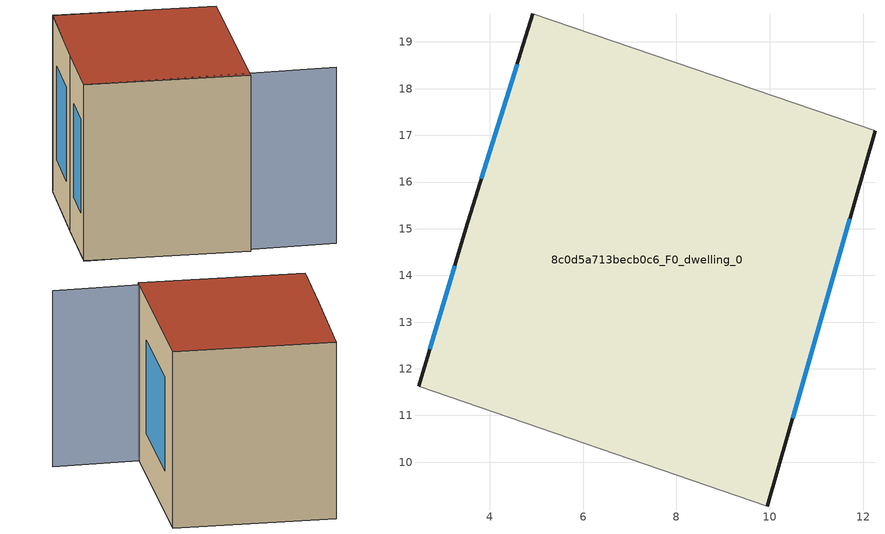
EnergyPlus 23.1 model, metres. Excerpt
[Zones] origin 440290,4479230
8c0d5a713becb0c6_F0_dwelling_0
 floor ground (EU_floor_Construction): 12.25,17.1 9.95,9.06 2.48,11.63 3.49,15 4.92,19.6 z0
 wall outside (EU_wall_Construction): 4.92,19.6 3.49,15 2.48,11.63 / 9.95,9.06 12.25,17.1 z0:9
 wall adiabatic (EU_wall_Construction): 2.48,11.63 9.95,9.06 / 12.25,17.1 4.92,19.6 z0:9
 window (EU_Window_Construction): 3.25,14.21 2.71,12.42 / 4.59,18.52 3.82,16.07 / 10.49,10.94 11.71,15.22 z2.11:6.89
 roof outside (EU_roof_Construction): 9.95,9.06 12.25,17.1 4.92,19.6 3.49,15 2.48,11.63 z9
shading: 2.48,11.63 13.95,8.07 z0:9
[Building]
EU S2 Campaign: North Axis=0; Terrain=City; Solar Distribution=FullExterior
[Site:Location]
Madrid: Latitude=40.5; Longitude=-3.5; Time Zone=1; Elevation=609
[SizingPeriod:WeatherFileDays]
AnnualSizingPeriod: Begin Month=1; Begin Day of Month=1; End Month=12; End Day of Month=31; Day of Week for Start Day=Monday; Use Weather File Daylight Saving Period=No; Use Weather File Rain and Snow Indicators=No
[MATERIAL]
EU_InternalMass_Material: Roughness=MediumRough; Thickness=0.1; Conductivity=1; Density=1800; Specific Heat=900; Thermal Absorptance=0.9; Solar Absorptance=0.7; Visible Absorptance=0.7
[MATERIAL:NOMASS] Roughness=MediumRough; Thermal Absorptance=0.9; Solar Absorptance=0.7; Visible Absorptance=0.7
Name | Thermal Resistance
EU_wall_NoMass | 0.419739
EU_roof_NoMass | 0.352165
EU_floor_NoMass | 0.608284
[WINDOWMATERIAL:SIMPLEGLAZINGSYSTEM]
EU_Window_SimpleGlazing: UFactor=4.8352; Solar Heat Gain Coefficient=0.85; Visible Transmittance=0.85
[CONSTRUCTION]
EU_wall_Construction: EU_wall_NoMass
EU_roof_Construction: EU_roof_NoMass
EU_floor_Construction: EU_floor_NoMass
EU_InternalMass_Construction: EU_InternalMass_Material
EU_Window_Construction: EU_Window_SimpleGlazing
[ZONE]
8c0d5a713becb0c6_F0_dwelling_0: Type=1; Multiplier=1; Ceiling Height=autocalculate; Volume=588.458; Floor Area=autocalculate; Part of Total Floor Area=Yes
[INTERNALMASS]
8c0d5a713becb0c6_F0_dwelling_0_EU_InternalMass: Construction=EU_InternalMass_Construction; Zone or ZoneList=8c0d5a713becb0c6_F0_dwelling_0; Surface Area=65.3843
[OTHEREQUIPMENT]
EU_Step8_InternalGain_8c0d5a713becb0c6_F0_dwelling_0_f000: Fuel Type=Electricity; Zone or ZoneList or Space or SpaceList=8c0d5a713becb0c6_F0_dwelling_0; Schedule=EU_Step8_GainSchedule_8c0d5a713becb0c6_F0_dwelling_0_f000; Design Level Calculation Method=Watts/Area; Power per Zone Floor Area=1; Fraction Latent=0; Fraction Radiant=0; Fraction Lost=0; Carbon Dioxide Generation Rate=0; EndUse Subcategory=EU_Step8_InternalGains
[ZONEVENTILATION:DESIGNFLOWRATE]
EU_ConstantAir_8c0d5a713becb0c6_F0_dwelling_0: Zone or ZoneList or Space or SpaceList=8c0d5a713becb0c6_F0_dwelling_0; Schedule=EU_AlwaysOn; Design Flow Rate Calculation Method=AirChanges/Hour; Air Changes per Hour=0.703302; Ventilation Type=Natural; Fan Pressure Rise=0; Fan Total Efficiency=1; Constant Term Coefficient=1; Temperature Term Coefficient=0; Velocity Term Coefficient=0; Velocity Squared Term Coefficient=0; Minimum Indoor Temperature=-100; Maximum Indoor Temperature=100; Delta Temperature=-100; Minimum Outdoor Temperature=-100; Maximum Outdoor Temperature=100; Maximum Wind Speed=40
[HVACTEMPLATE:THERMOSTAT]
EU_HeatOnly_8c0d5a713becb0c6_F0_dwelling_0: Constant Heating Setpoint=20; Constant Cooling Setpoint=50
[HVACTEMPLATE:ZONE:IDEALLOADSAIRSYSTEM]
8c0d5a713becb0c6_F0_dwelling_0: Template Thermostat=EU_HeatOnly_8c0d5a713becb0c6_F0_dwelling_0; System Availability Schedule=EU_AlwaysOn; Maximum Heating Supply Air Temperature=50; Minimum Cooling Supply Air Temperature=13; Maximum Heating Supply Air Humidity Ratio=0.0156; Minimum Cooling Supply Air Humidity Ratio=0.0077; Heating Limit=NoLimit; Cooling Limit=NoLimit; Heating Availability Schedule=EU_AlwaysOn; Cooling Availability Schedule=EU_CoolingOff; Dehumidification Control Type=ConstantSensibleHeatRatio; Cooling Sensible Heat Ratio=0.7; Dehumidification Setpoint=60; Humidification Control Type=None; Humidification Setpoint=30; Outdoor Air Method=None; Outdoor Air Flow Rate per Person=0.00944; Outdoor Air Flow Rate per Zone Floor Area=0; Outdoor Air Flow Rate per Zone=0; Demand Controlled Ventilation Type=None; Outdoor Air Economizer Type=NoEconomizer; Heat Recovery Type=None; Sensible Heat Recovery Effectiveness=0.7; Latent Heat Recovery Effectiveness=0.65
[SIZING:ZONE]
8c0d5a713becb0c6_F0_dwelling_0: Zone Cooling Design Supply Air Temperature Input Method=SupplyAirTemperature; Zone Cooling Design Supply Air Temperature=13; Zone Heating Design Supply Air Temperature Input Method=SupplyAirTemperature; Zone Heating Design Supply Air Temperature=50; Zone Cooling Design Supply Air Humidity Ratio=0.008; Zone Heating Design Supply Air Humidity Ratio=0.008; Cooling Design Air Flow Method=DesignDay; Cooling Design Air Flow Rate=0; Cooling Minimum Air Flow per Zone Floor Area=0.000762; Cooling Minimum Air Flow=0; Cooling Minimum Air Flow Fraction=0.2; Heating Design Air Flow Method=DesignDay; Heating Design Air Flow Rate=0; Heating Maximum Air Flow per Zone Floor Area=0.002032; Heating Maximum Air Flow=0.141576; Heating Maximum Air Flow Fraction=0.3; Account for Dedicated Outdoor Air System=No; Dedicated Outdoor Air System Control Strategy=NeutralSupplyAir; Dedicated Outdoor Air Low Setpoint Temperature for Design=autosize; Dedicated Outdoor Air High Setpoint Temperature for Design=autosize; Zone Load Sizing Method=Sensible Load Only No Latent Load; Zone Latent Cooling Design Supply Air Humidity Ratio Input Method=HumidityRatioDifference; Zone Cooling Design Supply Air Humidity Ratio Difference=0.005; Zone Latent Heating Design Supply Air Humidity Ratio Input Method=HumidityRatioDifference; Zone Humidification Design Supply Air Humidity Ratio Difference=0.005
[SCHEDULE:CONSTANT]
Name | Hourly Value
EU_AlwaysOn | 1
EU_CoolingOff | 0
[SCHEDULE:FILE]
EU_Step8_GainSchedule_8c0d5a713becb0c6_F0_dwelling_0_f000: File=../../schedules/8c0d5a713becb0c6/8c0d5a713becb0c6_F0_dwelling_0_f000_gain.csv; Column Number=1; Rows to Skip at Top=0; Number of Hours of Data=8760; Column Separator=Comma; Interpolate to Timestep=No; Minutes per Item=60; Adjust Schedule for Daylight Savings=Yes
